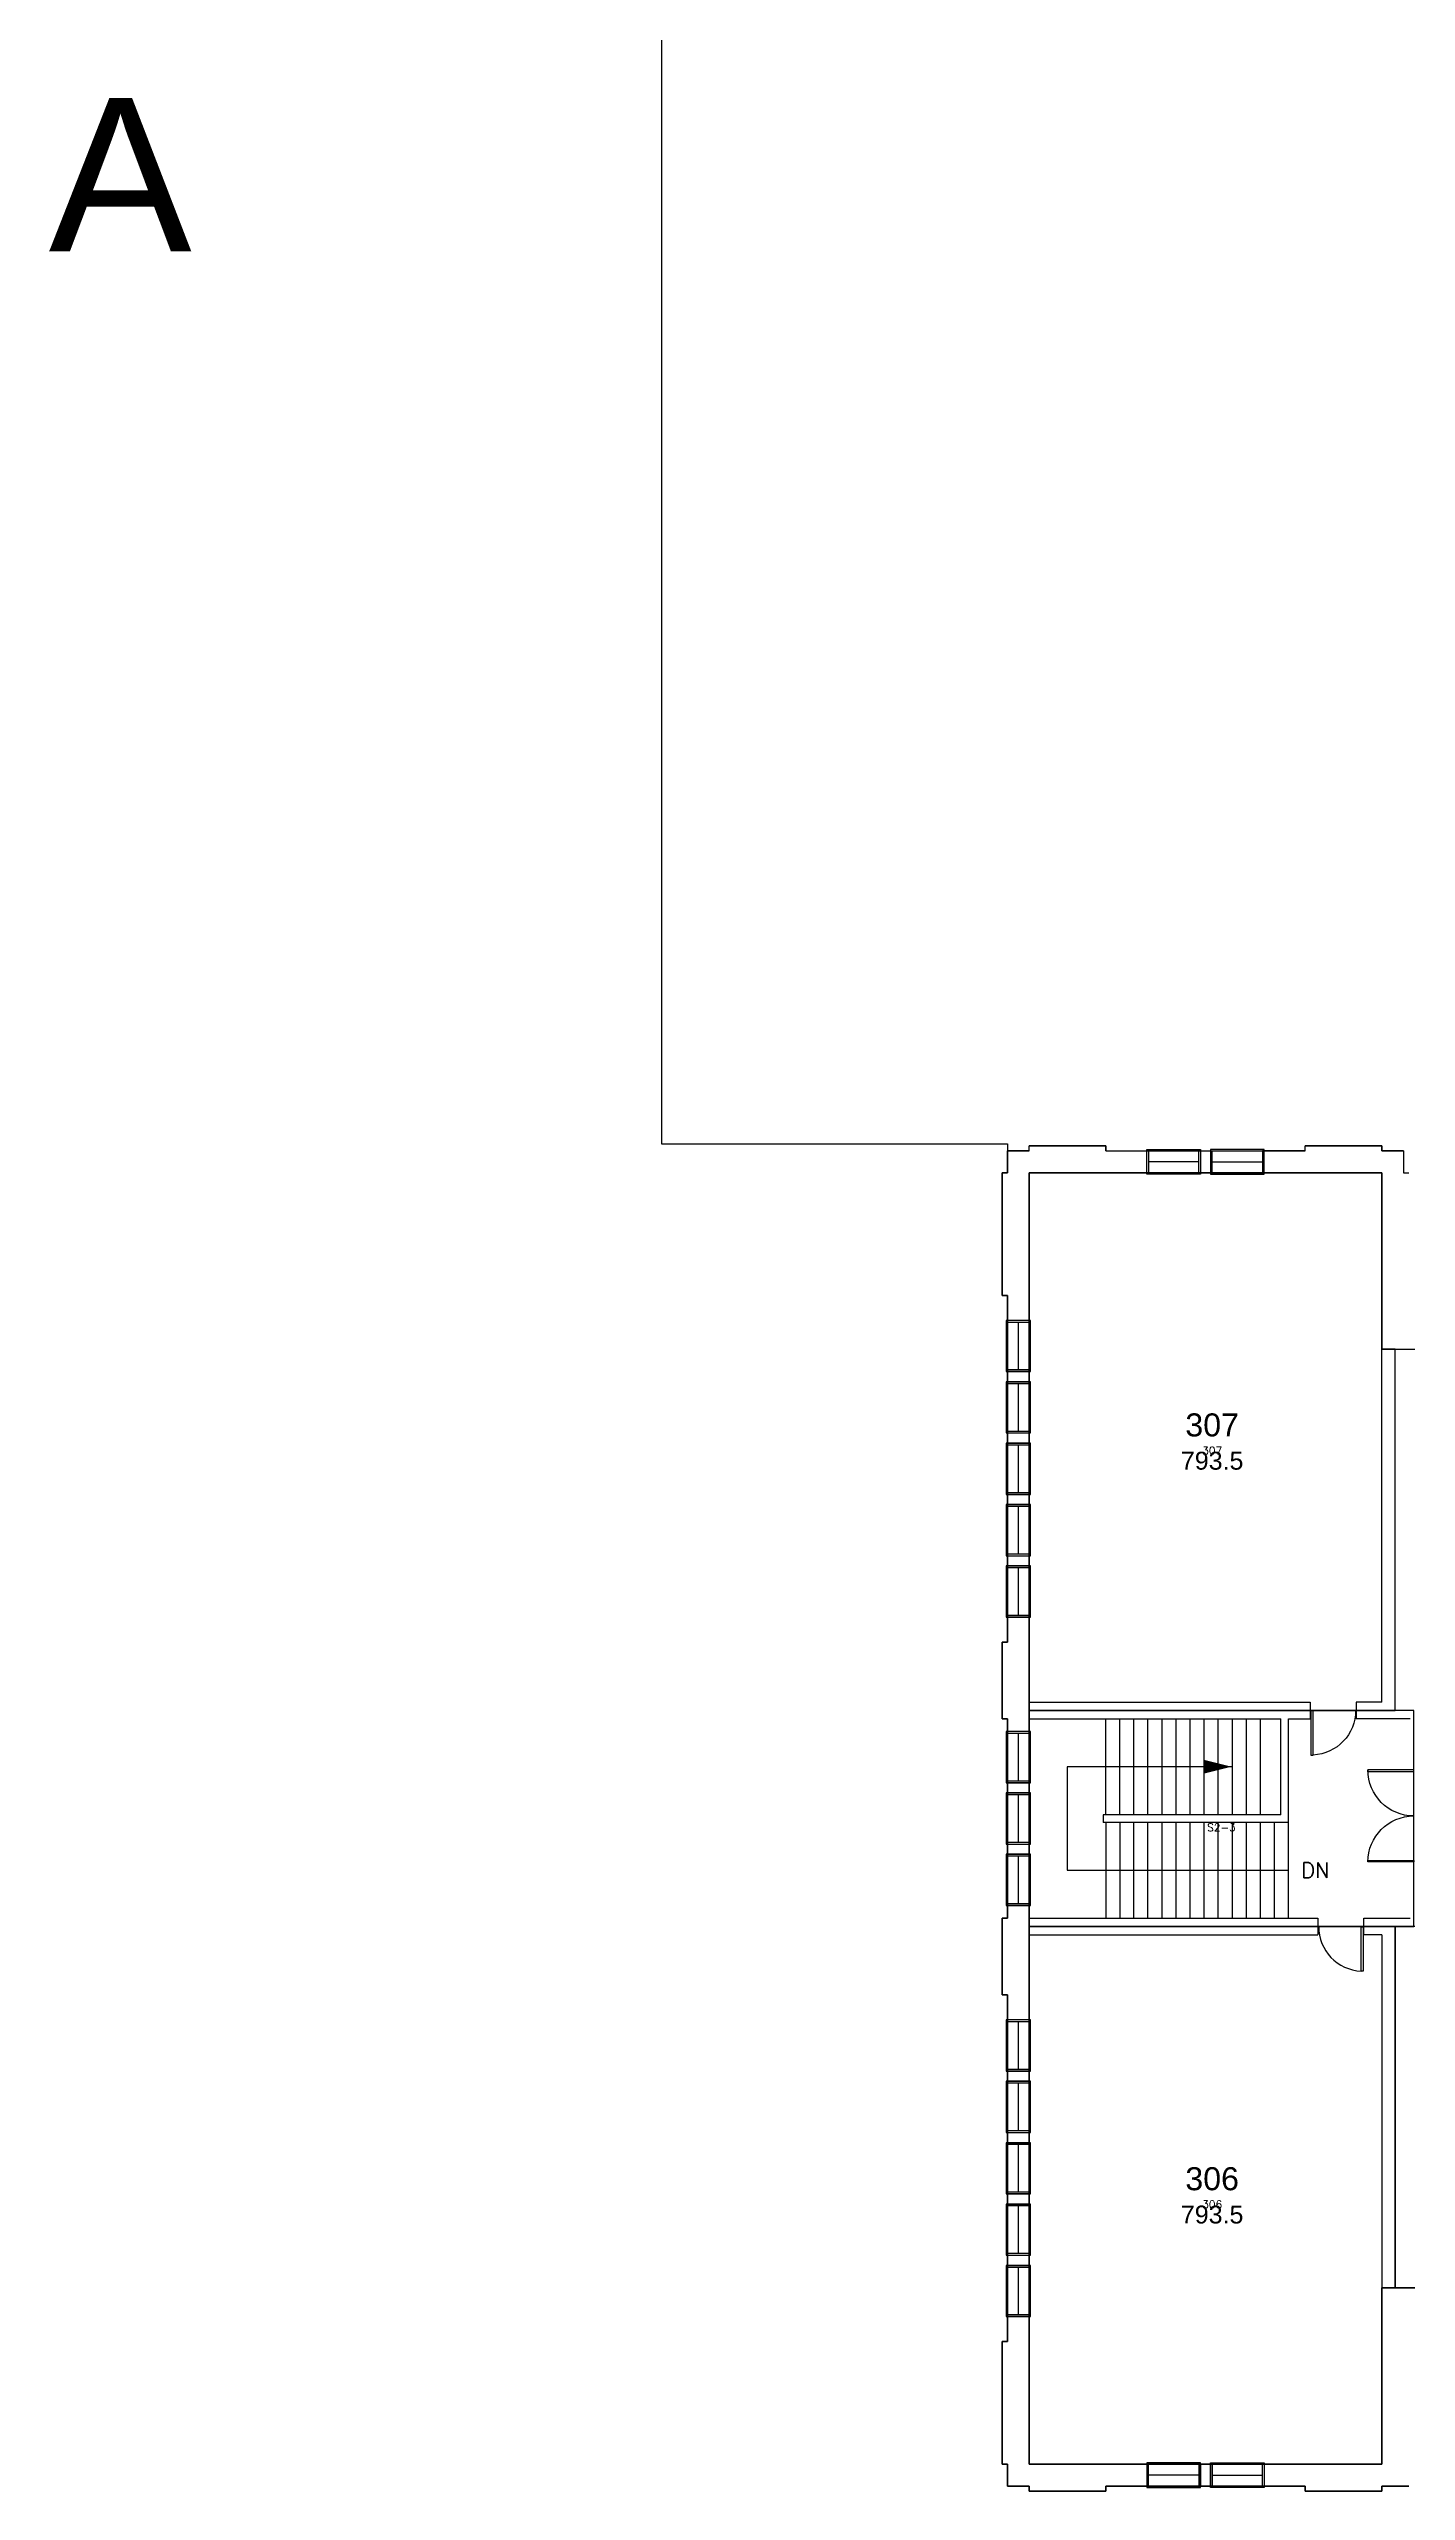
# Model space of a CAD drawing. Header units: inches. Extents: x -2141 to 3868, y -18072 to 4650.
# Drawn here: x -2141 to -1079, y -17819 to -15909 of the extents above; entities that cross this region are included whole.
import ezdxf
from ezdxf.enums import TextEntityAlignment as Align

# ---------------------------------------------------------------- set-up
doc = ezdxf.new("R2010")
doc.units = ezdxf.units.IN
doc.header["$LTSCALE"] = 48
doc.header["$MEASUREMENT"] = 0
doc.layers.get('0').update_dxf_attribs({"linetype": 'CONTINUOUS'})
for name, color, linetype in [('A-DOOR', 30, 'CONTINUOUS'), ('A-FLOR-STRS', 30, 'CONTINUOUS'), ('A-WALLS', 1, 'CONTINUOUS'), ('A-WIN', 30, 'CONTINUOUS'), ('CAFM_BLDG_LABL', 2, 'CONTINUOUS'), ('CAFM_BLDG_OTLN', 41, 'CONTINUOUS'), ('CAFM_Gross', 200, 'CONTINUOUS'), ('CAFM_ID', 8, 'CONTINUOUS'), ('CAFM_MeasuredGross', 50, 'CONTINUOUS'), ('CAFM_SPACE', 5, 'CONTINUOUS'), ('CAFM_Space_Label', 7, 'CONTINUOUS')]:
    doc.layers.add(name, color=color, linetype=linetype)
doc.styles.add('CAFM-TXT', font='txt.shx', dxfattribs={"height": 6})
doc.styles.add('CAFM_BLDG-LABL', font='arial.ttf', dxfattribs={"height": 0.5})
doc.styles.add('ROMANS', font='ROMANS.shx')

# ---------------------------------------------------------------- blocks, each defined once
blk = doc.blocks.new('DR-S90')
for p, q in [((0.015, 0.005), (0.015, 0.97)), ((0.015, 0.97), (0.062, 0.97)), ((0.062, 0.97), (0.062, 0.005)), ((0.062, 0.005), (0.015, 0.005))]:
    blk.add_line(p, q)
blk.add_arc((0.015, 0), 0.97, 360, 87.217)
blk = doc.blocks.new('DR-DOUB')
for p, q in [((0, 0.5), (0.015625, 0.5)), ((0, 0), (0, 0.5)), ((0.015625, 0.5), (0.015625, 0)), ((1, 0.5), (0.984375, 0.5)), ((0.984375, 0.5), (0.984375, 0)), ((1, 0), (1, 0.5)), ((0.015625, 0), (0, 0)), ((0.984375, 0), (1, 0))]:
    blk.add_line(p, q)
for centre, start, end in [((0, 0), 0, 90), ((1, 0), 90, 180)]:
    blk.add_arc(centre, 0.5, start, end)
blk = doc.blocks.new('LEADARR2')
blk.add_solid([(0, 0), (1, 0.25), (1, -0.25)])
blk = doc.blocks.new('WN1')
for p, q in [((0, -0.5625), (0, 0.5625)), ((0, 0.5625), (1, 0.5625)), ((0, 0.5), (0.03125, 0.5)), ((0.03125, 0.5), (0.03125, -0.5)), ((1, 0.5), (0.96875, 0.5)), ((0.96875, -0.5), (0.96875, 0.5)), ((1, 0.5625), (1, -0.5625)), ((0.03125, 0), (0.96875, 0)), ((0, -0.5), (0.03125, -0.5)), ((1, -0.5625), (0, -0.5625)), ((1, -0.5), (0.96875, -0.5))]:
    blk.add_line(p, q)

msp = doc.modelspace()

# ---------------------------------------------------------------- linework, layer by layer
at = {"layer": 'A-FLOR-STRS'}
for p, q in [((-1314.3, -17290), (-1314.3, -17215)), ((-1303.3, -17290), (-1303.3, -17215)), ((-1292.3, -17290), (-1292.3, -17215)), ((-1281.3, -17290), (-1281.3, -17215)), ((-1270.3, -17290), (-1270.3, -17215)), ((-1259.3, -17290), (-1259.3, -17215)), ((-1248.3, -17239.8), (-1248.3, -17215)), ((-1237.3, -17290), (-1237.3, -17215)), ((-1226.3, -17290), (-1226.3, -17215)), ((-1215.3, -17290), (-1215.3, -17215)), ((-1204.3, -17290), (-1204.3, -17215)), ((-1193.3, -17290), (-1193.3, -17215)), ((-1248.3, -17290), (-1248.3, -17240.1)), ((-1344.6, -17252.5), (-1344.6, -17333.5)), ((-1216, -17252.5), (-1344.6, -17252.5)), ((-1314.3, -17296), (-1314.3, -17371)), ((-1303.3, -17296), (-1303.3, -17371)), ((-1292.3, -17371), (-1292.3, -17296)), ((-1281.3, -17371), (-1281.3, -17296)), ((-1270.3, -17371), (-1270.3, -17296)), ((-1259.3, -17371), (-1259.3, -17296)), ((-1248.3, -17371), (-1248.3, -17296)), ((-1237.3, -17371), (-1237.3, -17296)), ((-1226.3, -17371), (-1226.3, -17296)), ((-1215.3, -17371), (-1215.3, -17296)), ((-1204.3, -17371), (-1204.3, -17296)), ((-1193.3, -17371), (-1193.3, -17296)), ((-1182.3, -17371), (-1182.3, -17296)), ((-1171.3, -17371), (-1171.3, -17296)), ((-1344.6, -17333.5), (-1171.3, -17333.5))]:
    msp.add_line(p, q, dxfattribs=at)
at = {"layer": 'A-WALLS'}
for p, q in [((-1374.3, -16771), (-1374.3, -16767)), ((-1314.3, -16767), (-1374.3, -16767)), ((-1314.3, -16771), (-1314.3, -16767)), ((-1158.3, -16771), (-1158.3, -16767)), ((-1098.3, -16767), (-1158.3, -16767)), ((-1098.3, -16771), (-1098.3, -16767)), ((-1374.3, -16771), (-1391.3, -16771)), ((-1391.3, -16788), (-1391.3, -16771)), ((-1314.3, -16771), (-1282.3, -16771)), ((-1282.3, -16788), (-1282.3, -16771)), ((-1240.3, -16771), (-1232.3, -16771)), ((-1240.3, -16771), (-1240.3, -16788)), ((-1232.3, -16771), (-1232.3, -16788)), ((-1158.3, -16771), (-1190.3, -16771)), ((-1190.3, -16788), (-1190.3, -16771)), ((-1081.3, -16771), (-1098.3, -16771)), ((-1081.3, -16771), (-1081.3, -16788)), ((-1395.3, -16788), (-1395.3, -16884)), ((-1391.3, -16788), (-1395.3, -16788)), ((-1374.3, -16788), (-1374.3, -16903.5)), ((-1374.3, -16788), (-1282.3, -16788)), ((-1240.3, -16788), (-1232.3, -16788)), ((-1098.3, -16788), (-1190.3, -16788)), ((-1098.3, -17202), (-1098.3, -16788)), ((-1081.3, -16788), (-1077.3, -16788)), ((-1391.3, -16884), (-1395.3, -16884)), ((-1391.3, -16884), (-1391.3, -16903.5)), ((-1374.3, -16903.5), (-1391.3, -16903.5)), ((-1391.3, -16943.5), (-1391.3, -16951.5)), ((-1374.3, -16943.5), (-1391.3, -16943.5)), ((-1391.3, -16951.5), (-1374.3, -16951.5)), ((-1374.3, -16951.5), (-1391.3, -16951.5)), ((-1374.3, -16943.5), (-1374.3, -16951.5)), ((-1391.3, -16991.5), (-1391.3, -16999.5)), ((-1391.3, -16991.5), (-1374.3, -16991.5)), ((-1374.3, -16991.5), (-1374.3, -16999.5)), ((-1374.3, -16999.5), (-1391.3, -16999.5)), ((-1391.3, -16999.5), (-1374.3, -16999.5)), ((-1391.3, -17039.5), (-1391.3, -17047.5)), ((-1374.3, -17039.5), (-1391.3, -17039.5)), ((-1391.3, -17047.5), (-1374.3, -17047.5)), ((-1374.3, -17047.5), (-1391.3, -17047.5)), ((-1374.3, -17039.5), (-1374.3, -17047.5)), ((-1391.3, -17087.5), (-1391.3, -17095.5)), ((-1391.3, -17087.5), (-1374.3, -17087.5)), ((-1374.3, -17087.5), (-1374.3, -17095.5)), ((-1374.3, -17095.5), (-1391.3, -17095.5)), ((-1391.3, -17095.5), (-1374.3, -17095.5)), ((-1391.3, -17155), (-1391.3, -17135.5)), ((-1374.3, -17135.5), (-1391.3, -17135.5)), ((-1374.3, -17202), (-1374.3, -17135.5)), ((-1395.3, -17155), (-1395.3, -17215)), ((-1391.3, -17155), (-1395.3, -17155)), ((-1374.3, -17202), (-1154.3, -17202)), ((-1154.3, -17202), (-1154.3, -17215)), ((-1098.3, -17202), (-1118.3, -17202)), ((-1118.3, -17202), (-1118.3, -17215)), ((-1391.3, -17215), (-1395.3, -17215)), ((-1391.3, -17225), (-1391.3, -17215)), ((-1374.3, -17225), (-1391.3, -17225)), ((-1374.3, -17225), (-1374.3, -17215)), ((-1374.3, -17215), (-1177.3, -17215)), ((-1177.3, -17290), (-1177.3, -17215)), ((-1171.3, -17296), (-1171.3, -17215)), ((-1171.3, -17215), (-1154.3, -17215)), ((-1076.3, -17215), (-1118.3, -17215)), ((-1374.3, -17265), (-1391.3, -17265)), ((-1391.3, -17265), (-1391.3, -17273)), ((-1374.3, -17265), (-1374.3, -17273)), ((-1374.3, -17273), (-1391.3, -17273)), ((-1391.3, -17273), (-1374.3, -17273)), ((-1316.3, -17290), (-1316.3, -17296)), ((-1177.3, -17290), (-1316.3, -17290)), ((-1171.3, -17296), (-1316.3, -17296)), ((-1391.3, -17313), (-1374.3, -17313)), ((-1391.3, -17313), (-1391.3, -17321)), ((-1391.3, -17321), (-1374.3, -17321)), ((-1374.3, -17321), (-1391.3, -17321)), ((-1374.3, -17313), (-1374.3, -17321)), ((-1395.3, -17371), (-1395.3, -17431)), ((-1391.3, -17371), (-1395.3, -17371)), ((-1374.3, -17361), (-1391.3, -17361)), ((-1391.3, -17361), (-1391.3, -17371)), ((-1374.3, -17361), (-1374.3, -17371)), ((-1374.3, -17371), (-1148.3, -17371)), ((-1148.3, -17371), (-1148.3, -17384)), ((-1112.3, -17371), (-1076.3, -17371)), ((-1112.3, -17384), (-1112.3, -17371)), ((-1374.3, -17384), (-1374.3, -17450.5)), ((-1374.3, -17384), (-1148.3, -17384)), ((-1098.3, -17384), (-1112.3, -17384)), ((-1098.3, -17384), (-1098.3, -17798)), ((-1391.3, -17431), (-1395.3, -17431)), ((-1391.3, -17431), (-1391.3, -17450.5)), ((-1374.3, -17450.5), (-1391.3, -17450.5)), ((-1374.3, -17490.5), (-1391.3, -17490.5)), ((-1391.3, -17490.5), (-1391.3, -17498.5)), ((-1374.3, -17490.5), (-1374.3, -17498.5)), ((-1374.3, -17498.5), (-1391.3, -17498.5)), ((-1391.3, -17498.5), (-1374.3, -17498.5)), ((-1391.3, -17538.5), (-1374.3, -17538.5)), ((-1391.3, -17538.5), (-1391.3, -17546.5)), ((-1391.3, -17546.5), (-1374.3, -17546.5)), ((-1374.3, -17546.5), (-1391.3, -17546.5)), ((-1374.3, -17538.5), (-1374.3, -17546.5)), ((-1374.3, -17586.5), (-1391.3, -17586.5)), ((-1391.3, -17586.5), (-1391.3, -17594.5)), ((-1374.3, -17586.5), (-1374.3, -17594.5)), ((-1374.3, -17594.5), (-1391.3, -17594.5)), ((-1391.3, -17594.5), (-1374.3, -17594.5)), ((-1391.3, -17634.5), (-1374.3, -17634.5)), ((-1391.3, -17634.5), (-1391.3, -17642.5)), ((-1391.3, -17642.5), (-1374.3, -17642.5)), ((-1374.3, -17642.5), (-1391.3, -17642.5)), ((-1374.3, -17634.5), (-1374.3, -17642.5)), ((-1391.3, -17702), (-1391.3, -17682.5)), ((-1374.3, -17682.5), (-1391.3, -17682.5)), ((-1374.3, -17798), (-1374.3, -17682.5)), ((-1395.3, -17702), (-1395.3, -17798)), ((-1391.3, -17702), (-1395.3, -17702)), ((-1391.3, -17798), (-1395.3, -17798)), ((-1391.3, -17798), (-1391.3, -17815)), ((-1374.3, -17798), (-1282.3, -17798)), ((-1282.3, -17798), (-1282.3, -17815)), ((-1240.3, -17798), (-1232.3, -17798)), ((-1240.3, -17798), (-1240.3, -17815)), ((-1232.3, -17798), (-1232.3, -17815)), ((-1098.3, -17798), (-1190.3, -17798)), ((-1190.3, -17798), (-1190.3, -17815)), ((-1374.3, -17815), (-1391.3, -17815)), ((-1374.3, -17815), (-1374.3, -17819)), ((-1314.3, -17819), (-1374.3, -17819)), ((-1314.3, -17815), (-1314.3, -17819)), ((-1314.3, -17815), (-1282.3, -17815)), ((-1240.3, -17815), (-1232.3, -17815)), ((-1158.3, -17815), (-1190.3, -17815)), ((-1158.3, -17815), (-1158.3, -17819)), ((-1098.3, -17819), (-1158.3, -17819)), ((-1098.3, -17815), (-1098.3, -17819)), ((-1077.3, -17815), (-1098.3, -17815))]:
    msp.add_line(p, q, dxfattribs=at)
at = {"layer": 'CAFM_BLDG_OTLN'}
msp.add_lwpolyline([(-1661.8, -15895), (-1661.8, -16765.5), (-1391.3, -16765.5), (-1391.3, -16788), (-1395.3, -16788), (-1395.3, -16884), (-1391.3, -16884), (-1391.3, -17155), (-1395.3, -17155), (-1395.3, -17215), (-1391.3, -17215), (-1391.3, -17371), (-1395.3, -17371), (-1395.3, -17431), (-1391.3, -17431), (-1391.3, -17702), (-1395.3, -17702), (-1395.3, -17798), (-1391.3, -17798), (-1391.3, -17815), (-1374.3, -17815), (-1374.3, -17819), (-1314.3, -17819), (-1314.3, -17815), (-1158.3, -17815), (-1158.3, -17819), (-1098.3, -17819), (-1098.3, -17815), (-1077.3, -17815)], dxfattribs=at)
at = {"layer": 'CAFM_Gross'}
msp.add_lwpolyline([(-1077.3, -17815), (-1098.3, -17815), (-1098.3, -17819), (-1158.3, -17819), (-1158.3, -17815), (-1314.3, -17815), (-1314.3, -17819), (-1374.3, -17819), (-1374.3, -17815), (-1391.3, -17815), (-1391.3, -17798), (-1395.3, -17798), (-1395.3, -17702), (-1391.3, -17702), (-1391.3, -17431), (-1395.3, -17431), (-1395.3, -17371), (-1391.3, -17371), (-1391.3, -17215), (-1395.3, -17215), (-1395.3, -17155), (-1391.3, -17155), (-1391.3, -16884), (-1395.3, -16884), (-1395.3, -16788), (-1391.3, -16788), (-1391.3, -16771), (-1374.3, -16771), (-1374.3, -16767), (-1314.3, -16767), (-1314.3, -16771), (-1158.3, -16771), (-1158.3, -16767), (-1098.3, -16767), (-1098.3, -16771), (-1081.3, -16771), (-1081.3, -16788), (-1077.3, -16788)], dxfattribs=at)
at = {"layer": 'CAFM_MeasuredGross'}
msp.add_lwpolyline([(-1098.3, -16926), (37.7, -16926), (37.7, -16788), (313.7, -16788), (313.7, -17798), (37.7, -17798), (37.7, -17660), (-1098.3, -17660), (-1098.3, -17798), (-1374.3, -17798), (-1374.3, -16788), (-1098.3, -16788)], close=True, dxfattribs=at)
at = {"layer": 'CAFM_SPACE'}
for points in [[(-1087.8, -16926), (-1098.3, -16926), (-1098.3, -16788), (-1374.3, -16788), (-1374.3, -17208.5), (-1087.8, -17208.5)], [(-1073.3, -17208.5), (-1374.3, -17208.5), (-1374.3, -17377.5), (-1073.3, -17377.5)], [(-1374.3, -17798), (-1098.3, -17798), (-1098.3, -17660), (-1087.8, -17660), (-1087.8, -17377.5), (-1374.3, -17377.5)], [(-1087.8, -17377.5), (-1087.8, -17660), (-694.9, -17660), (-694.9, -17377.5)]]:
    msp.add_lwpolyline(points, close=True, dxfattribs=at)

# ---------------------------------------------------------------- block references
at = {"layer": 'A-DOOR', "yscale": -36}
for p, xscale in [((-1154.3, -17208.5), 36), ((-1112.3, -17377.5), -36)]:
    msp.add_blockref('DR-S90', p, dxfattribs=dict(at, xscale=xscale))
at = {"layer": 'A-DOOR', "xscale": -72, "yscale": 72, "rotation": 90}
msp.add_blockref('DR-DOUB', (-1073.3, -17255), dxfattribs=at)
at = {"layer": 'A-FLOR-STRS', "xscale": -21.6, "yscale": 21.6, "zscale": 21.6}
msp.add_blockref('LEADARR2', (-1216, -17252.5), dxfattribs=at)
at = {"layer": 'A-WIN'}
for p, xscale, yscale, rotation in [((-1240.3, -16779.5), 42, 17.00000000000068, 179.9999999999996), ((-1232.3, -16779.5), -42, 17.00000000000068, 180), ((-1382.8, -16903.5), -40, 17.00000000000091, 90), ((-1382.8, -16951.5), -40, 17.00000000000091, 90), ((-1382.8, -16999.5), -40, 17.00000000000091, 90), ((-1382.8, -17047.5), -40, 17.00000000000091, 90), ((-1382.8, -17095.5), -40, 17.00000000000091, 90), ((-1382.8, -17225), -40, 17.00000000000091, 90), ((-1382.8, -17273), -40, 17.00000000000091, 90), ((-1382.8, -17321), -40, 17.00000000000091, 90), ((-1382.8, -17450.5), -40, 17.00000000000091, 90), ((-1382.8, -17498.5), -40, 17.00000000000091, 90), ((-1382.8, -17546.5), -40, 17.00000000000091, 90), ((-1382.8, -17594.5), -40, 17.00000000000091, 90), ((-1382.8, -17642.5), -40, 17.00000000000091, 90)]:
    msp.add_blockref('WN1', p, dxfattribs=dict(at, xscale=xscale, yscale=yscale, rotation=rotation))
for p, xscale, yscale in [((-1240.3, -17806.5), -42, 17.00000000000057), ((-1232.3, -17806.5), 42, 17.00000000000079)]:
    msp.add_blockref('WN1', p, dxfattribs=dict(at, xscale=xscale, yscale=yscale))

# ---------------------------------------------------------------- texts
at = {"layer": 'A-FLOR-STRS', "style": 'ROMANS'}
msp.add_text('DN', height=12, dxfattribs=at).set_placement((-1161.3, -17339.5))
at = {"layer": 'CAFM_BLDG_LABL', "style": 'CAFM_BLDG-LABL'}
msp.add_text('A', height=0.5, dxfattribs=at).set_placement((-2141.2, -16067.5))
at = {"layer": 'CAFM_ID', "style": 'CAFM_BLDG-LABL'}
msp.add_text('A', height=120, dxfattribs=at).set_placement((-2141.2, -16067.5))
at = {"layer": 'CAFM_ID', "style": 'CAFM-TXT'}
for s, p in [('307', (-1231.1, -17008.3)), ('S2-3', (-1223.8, -17303)), ('306', (-1231.1, -17597.8))]:
    msp.add_text(s, height=6, dxfattribs=at).set_placement(p, align=Align.CENTER)
at = {"layer": 'CAFM_Space_Label', "color": 7, "char_height": 0.2, "attachment_point": 5}
for s, insert in [('{\\fArial.ttf;\\H18;307}{\\fArial.ttf;\\H14;\\P793.5}', (-1231.1, -16998.3)), ('{\\fArial.ttf;\\H18;306}{\\fArial.ttf;\\H14;\\P793.5}', (-1231.1, -17587.8))]:
    msp.add_mtext(s, dxfattribs=dict(at, insert=insert))

doc.saveas('drawing.dxf')
